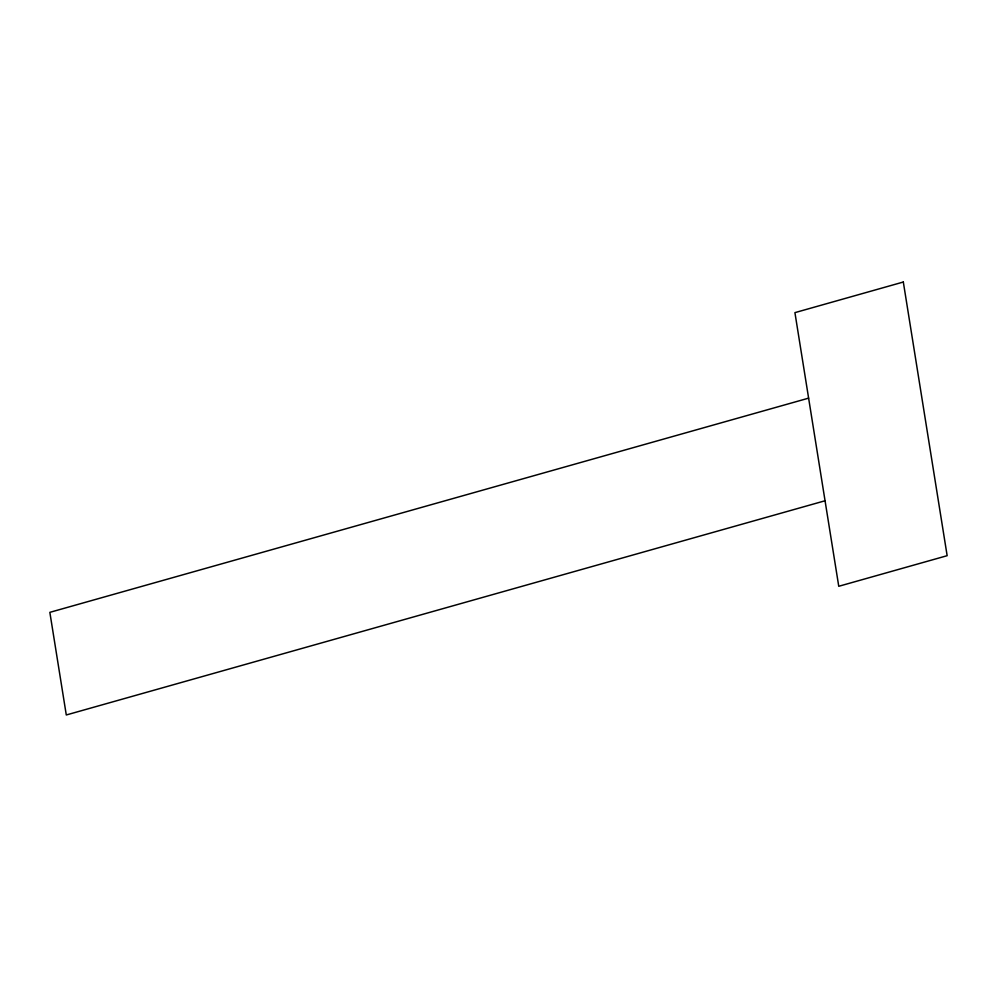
<?xml version="1.0" encoding="UTF-8"?>
<svg xmlns="http://www.w3.org/2000/svg" width="997" height="997" viewBox="0 0 997 997"><rect width="100%" height="100%" fill="white"/><g stroke="black" fill="none" stroke-linecap="round" stroke-linejoin="round"><path stroke-width="1.5" d="M808.617 398.152L49.85 612.345L66.288 714.974L825.055 500.768M903.319 282.026L794.921 312.634L838.751 586.286L947.15 555.69L903.319 282.026"/></g></svg>
